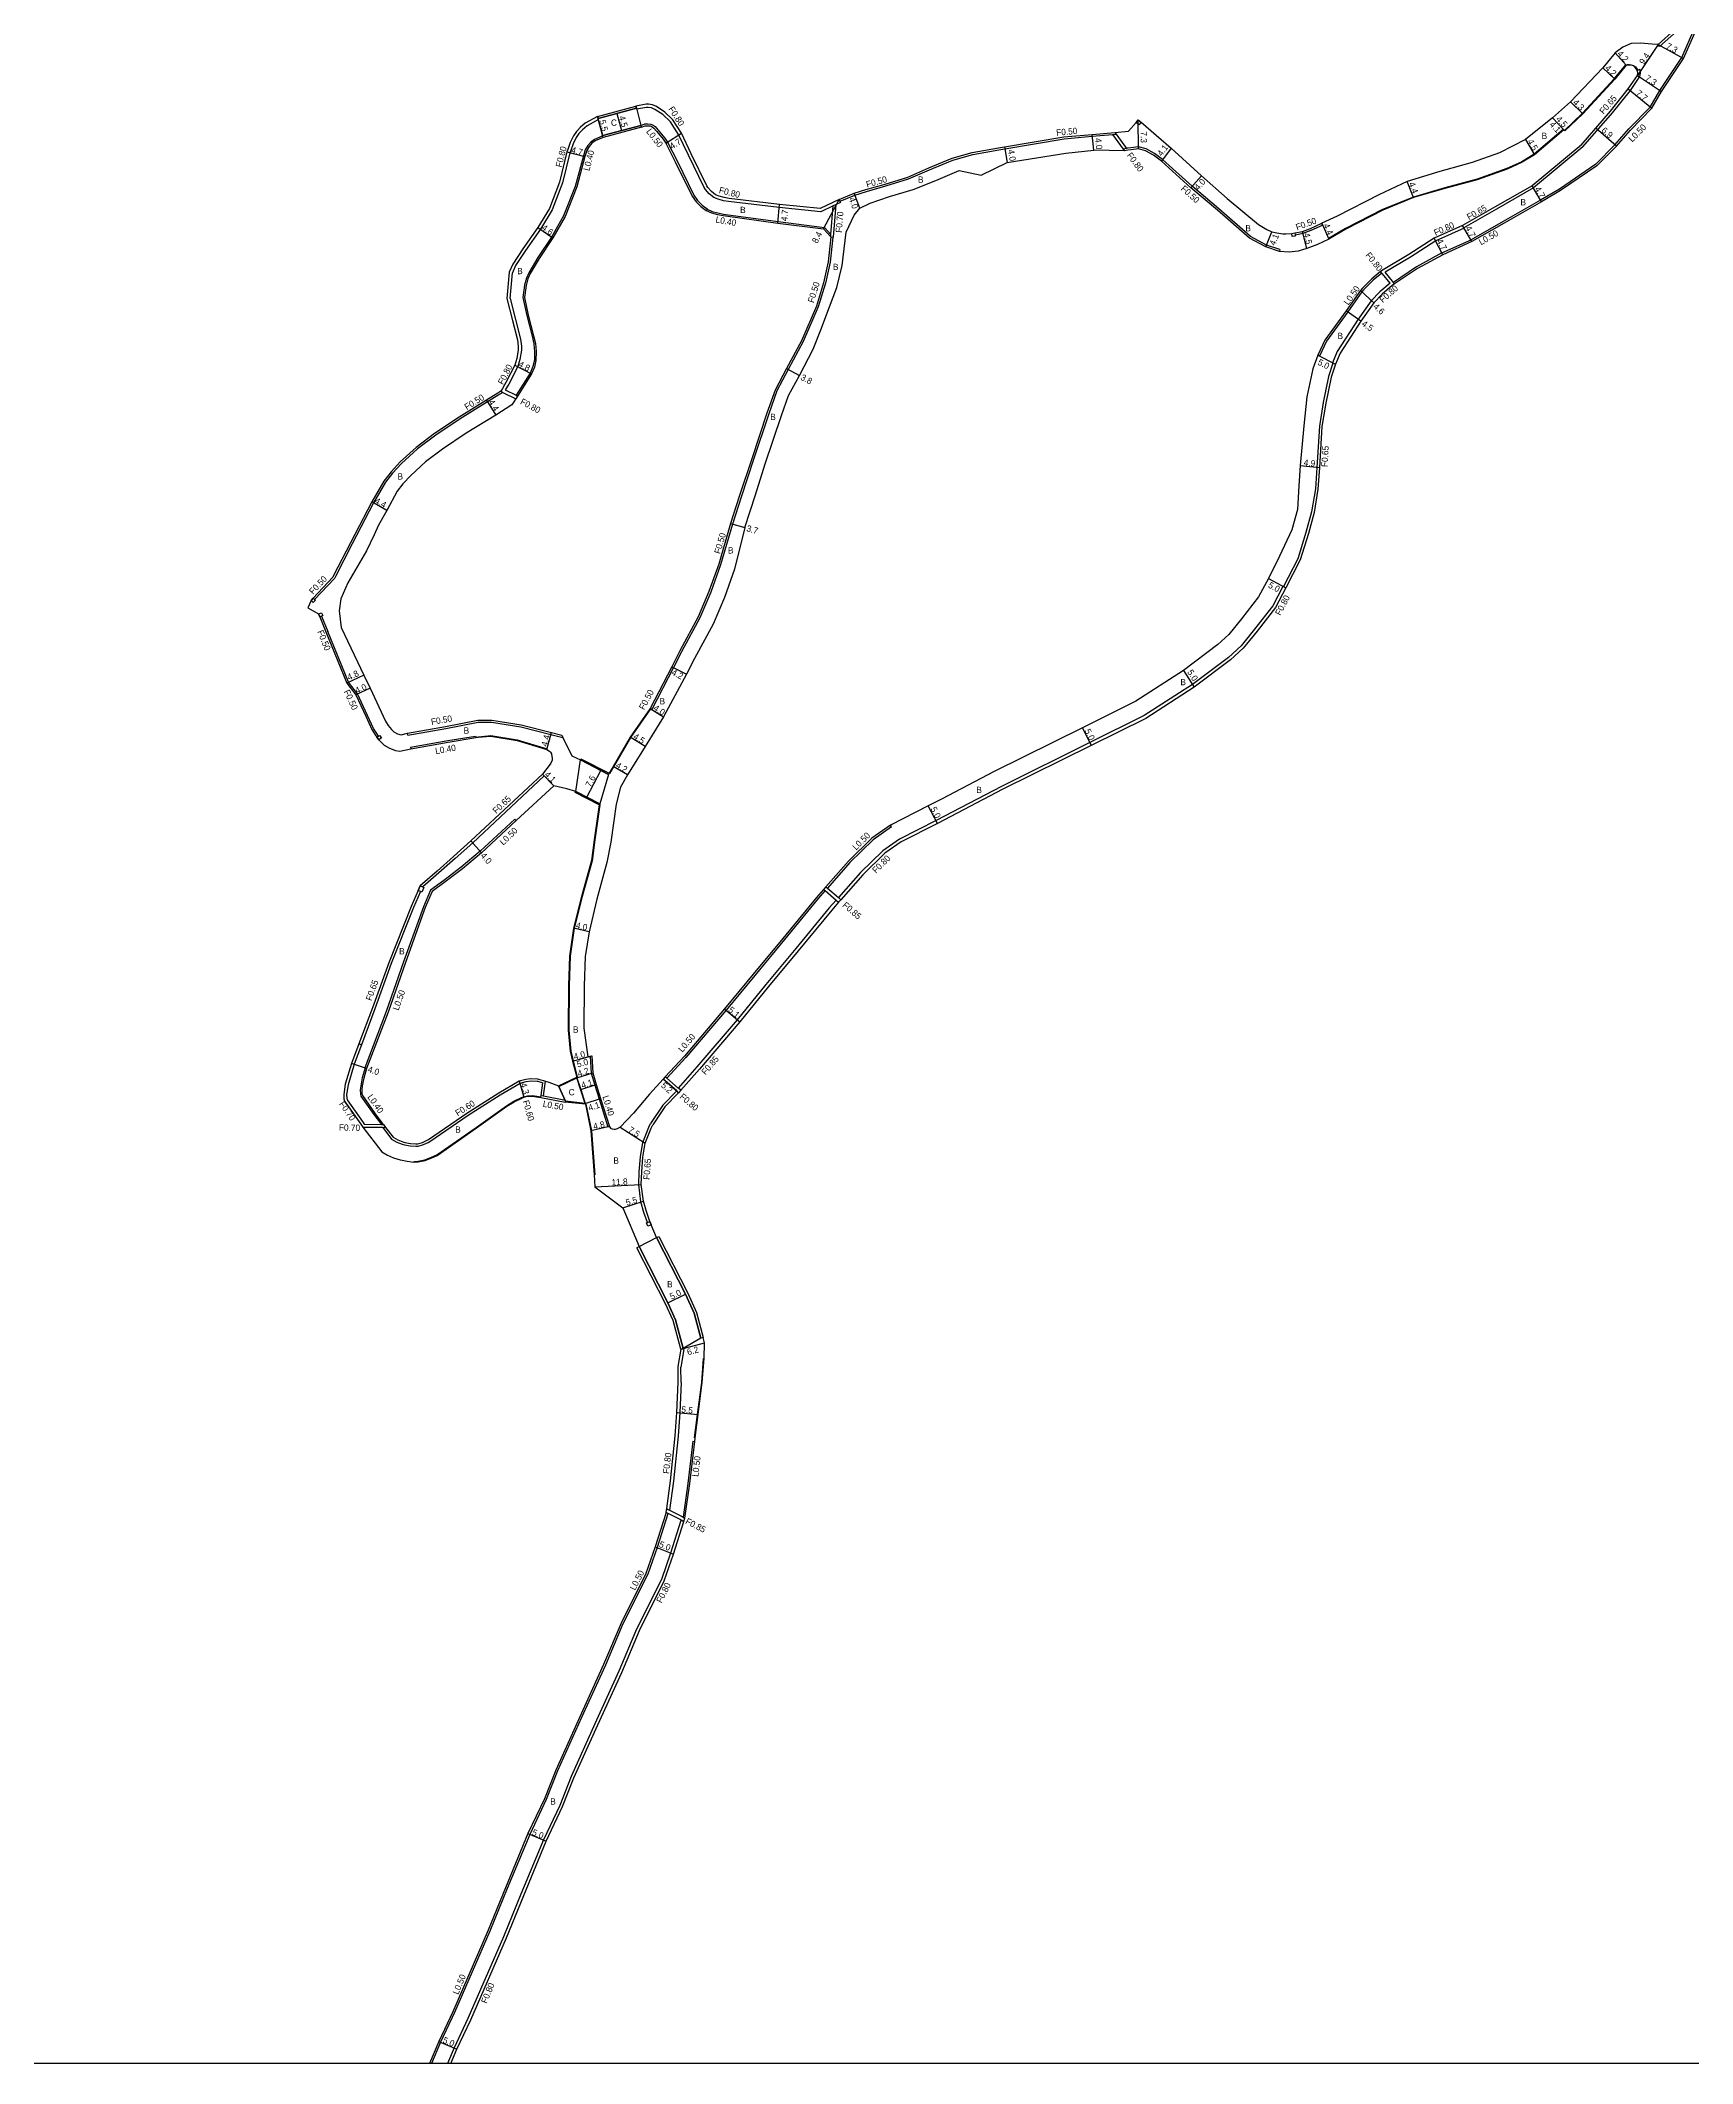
# Model space of a CAD drawing. Header units: metres. Extents: x -24000 to -20800, y -105000 to -102000.
# Drawn here: x -22334 to -21916, y -105000 to -104489 of the extents above; entities that cross this region are included whole.
import ezdxf

# ---------------------------------------------------------------- set-up
doc = ezdxf.new("R2010")
doc.units = ezdxf.units.M
doc.header["$LTSCALE"] = 2.5
for name, color, linetype in [('側溝・桝', 7, 'Continuous'), ('図郭', 7, 'Continuous'), ('幅員', 7, 'Continuous'), ('歩道・分離帯・安全施設', 7, 'Continuous'), ('舗装', 7, 'Continuous'), ('道路', 7, 'Continuous')]:
    doc.layers.add(name, color=color, linetype=linetype)
doc.styles.get("Standard").update_dxf_attribs({"font": ''})
doc.styles.get('Standard').set_extended_font_data('@MS PGothic')

msp = doc.modelspace()

# ---------------------------------------------------------------- linework, layer by layer
at = {"layer": '側溝・桝'}
for points in [[(-21935.74, -104515.26), (-21932.22, -104511.19), (-21926.85, -104505.74), (-21924.39, -104501.53), (-21918.89, -104493.18), (-21916.63, -104488.13), (-21912.64, -104479.21), (-21911.35, -104476.73)], [(-21924.47, -104490.39), (-21920.22, -104486.6), (-21915.2, -104476.48)], [(-21924.47, -104490.39), (-21924.87, -104489.94)], [(-21943.83, -104515.81), (-21936.38, -104507.21), (-21931.85, -104501.51), (-21929.44, -104498.02), (-21929.32, -104497.17), (-21929.39, -104496.41), (-21929.46, -104496.23)], [(-21929.46, -104496.23), (-21930.06, -104496.47)], [(-22192.6, -104508.91), (-22192.68, -104508.6)], [(-22183.02, -104506.01), (-22182.94, -104506.3)], [(-22131.4, -104529.81), (-22132.56, -104530.36), (-22133.29, -104530.7), (-22136.4, -104532.16), (-22146.9, -104531.14), (-22159.71, -104529.62), (-22161.02, -104529.38), (-22162.35, -104529.04), (-22163.43, -104528.56), (-22164.61, -104527.64), (-22165.56, -104526.53), (-22165.92, -104526.05), (-22169.87, -104517.9), (-22172.33, -104512.69), (-22174.4, -104509.49), (-22176.34, -104507.64), (-22178.31, -104506.33), (-22179.18, -104505.95), (-22180.04, -104505.82), (-22180.45, -104505.83), (-22182.94, -104506.3)], [(-22192.6, -104508.91), (-22195.45, -104510.47), (-22196.65, -104511.5), (-22197.29, -104512.15), (-22197.51, -104512.41), (-22198.24, -104513.43), (-22199, -104514.98), (-22199.6, -104516.67), (-22199.8, -104517.27), (-22201.71, -104524.91), (-22204.26, -104531.71), (-22207.23, -104536.59), (-22211.03, -104541.99), (-22213.56, -104545.77), (-22214.34, -104547.64)], [(-22191.49, -104513.04), (-22193.61, -104513.94), (-22194.55, -104514.59), (-22195.27, -104515.48), (-22195.94, -104516.55), (-22196.39, -104518.08), (-22198.47, -104525.8), (-22201.4, -104533.18), (-22204.48, -104538.58), (-22207.95, -104543.76), (-22210.2, -104547.59), (-22210.78, -104548.98), (-22211.29, -104550.74)], [(-22181.86, -104510.36), (-22180.85, -104510), (-22180.09, -104509.93), (-22179.38, -104510.02), (-22178.8, -104510.28), (-22178.25, -104510.68), (-22177.55, -104511.47), (-22177.49, -104511.54), (-22175.85, -104513.57), (-22175.17, -104514.56), (-22172.72, -104519.35), (-22168.53, -104528.01), (-22167.54, -104529.3), (-22166.41, -104530.49), (-22165.09, -104531.47)], [(-22091.42, -104516.55), (-22089.93, -104516.3), (-22074.95, -104513.77), (-22067.82, -104513.12), (-22062.73, -104512.67), (-22061.8, -104512.59)], [(-22062.73, -104512.67), (-22060.03, -104516.33), (-22059.69, -104516.78)], [(-22062.14, -104512.12), (-22061.8, -104512.59), (-22059.14, -104516.18)], [(-22131.52, -104529.54), (-22127.78, -104527.98), (-22124.9, -104527.02), (-22120.02, -104525.66), (-22114.25, -104523.87), (-22108.91, -104521.57), (-22103.02, -104519.11), (-22098, -104517.68)], [(-22098, -104517.68), (-22091.42, -104516.55)], [(-22020.42, -104541.73), (-22023.78, -104540.58), (-22027.81, -104538.4), (-22035.87, -104531.43), (-22042.57, -104525.74), (-22050.04, -104519), (-22052.09, -104517.43), (-22054.16, -104516.31), (-22056.1, -104515.76), (-22058.08, -104516.01), (-22058.88, -104516.14), (-22059.14, -104516.18), (-22060.03, -104516.33)], [(-21943.83, -104515.81), (-21956.3, -104526.16), (-21965.71, -104531.53), (-21973.91, -104536.21)], [(-21940.57, -104520.17), (-21935.74, -104515.26)], [(-21940.57, -104520.17), (-21949.75, -104526.43), (-21954.59, -104529.27), (-21964.03, -104534.66), (-21972.08, -104539.26)], [(-22131.4, -104529.81), (-22131.52, -104529.54), (-22131.74, -104529.08)], [(-22165.09, -104531.47), (-22165.14, -104531.55), (-22165.37, -104531.88)], [(-22165.14, -104531.55), (-22163.87, -104532.11), (-22162.45, -104532.47), (-22160.97, -104532.75), (-22160.44, -104532.85), (-22147.21, -104534.62), (-22135.49, -104536.12), (-22133.86, -104537.96)], [(-22133.9, -104538.52), (-22133.86, -104537.96), (-22133.29, -104530.7)], [(-22133.21, -104538.57), (-22132.56, -104530.36)], [(-22133.4, -104538.56), (-22134.01, -104544.88), (-22135.22, -104550.25), (-22137.07, -104556.22), (-22140.84, -104564.98), (-22144.68, -104572.04), (-22147.49, -104577.45), (-22149.58, -104583.26), (-22153.38, -104594.77), (-22156.54, -104604.25), (-22158.72, -104611.09)], [(-22133.9, -104538.52), (-22133.4, -104538.56), (-22133.21, -104538.57)], [(-22016.58, -104538.04), (-22016.56, -104538.04), (-22014.57, -104537.61), (-22012.5, -104536.85), (-22009.64, -104535.53)], [(-22009.64, -104535.53), (-22009.85, -104535.07)], [(-21973.84, -104536.34), (-21981.04, -104539.55), (-21987.44, -104543.66), (-21993.78, -104547.48)], [(-21979.52, -104542.59), (-21972.08, -104539.26)], [(-21973.84, -104536.34), (-21973.91, -104536.21), (-21974.24, -104535.65)], [(-22020.42, -104541.73), (-22020.52, -104542.22)], [(-21979.52, -104542.59), (-21985.91, -104546.08), (-21991.73, -104550.01)], [(-22214.94, -104554.07), (-22214.34, -104547.64)], [(-21994.66, -104547.66), (-21994.69, -104547.67), (-21996.83, -104549.46), (-21999.25, -104551.93), (-21999.68, -104552.39), (-22003.26, -104557.5), (-22008.6, -104564.89), (-22010.41, -104568.67)], [(-21992.59, -104550.22), (-21994.47, -104547.89), (-21994.66, -104547.66), (-21994.98, -104547.27)], [(-21991.42, -104550.4), (-21991.73, -104550.01), (-21991.98, -104549.7), (-21993.78, -104547.48)], [(-22214.94, -104554.07), (-22213.53, -104559.42), (-22212.25, -104564.38), (-22212.06, -104566.12), (-22212.08, -104567.16), (-22212.46, -104569.47), (-22213, -104571.25), (-22215.28, -104575.7), (-22216.15, -104577.2)], [(-22211.29, -104550.74), (-22211.69, -104553.88), (-22210.72, -104558.38), (-22209.36, -104563.65), (-22208.94, -104565.53), (-22208.75, -104567.54), (-22208.79, -104569.67), (-22209.14, -104571.29), (-22209.83, -104572.95), (-22213.4, -104578.55)], [(-21992.59, -104550.22), (-21995.16, -104552.45), (-21997.32, -104554.69), (-22000.64, -104559.35), (-22005.9, -104567.5), (-22007.11, -104570.34)], [(-22010.41, -104568.67), (-22010.86, -104568.44)], [(-22006.98, -104570.41), (-22007, -104570.47), (-22008.12, -104573.8), (-22009.45, -104580.39), (-22010.43, -104586.33), (-22011.08, -104596.79), (-22011.44, -104602.14), (-22012.39, -104608.02), (-22013.82, -104613.25)], [(-22007.11, -104570.34), (-22006.98, -104570.41), (-22006.39, -104570.7)], [(-22216.74, -104577.8), (-22217.55, -104578.3), (-22217.79, -104578.45), (-22220.62, -104580.22), (-22227.55, -104584.53), (-22233.71, -104588.61), (-22238.32, -104592.09), (-22242.32, -104595.74), (-22244.61, -104598.18), (-22246.38, -104600.5), (-22249.45, -104605.71), (-22254.81, -104616.06), (-22259.05, -104624.29), (-22259.28, -104624.81)], [(-22217.27, -104577.54), (-22216.74, -104577.8), (-22213.47, -104579.41)], [(-22216.15, -104577.2), (-22213.4, -104578.55), (-22213.03, -104578.73)], [(-22158.72, -104611.09), (-22161.73, -104621.37), (-22164.23, -104628.31), (-22166.97, -104634.77), (-22171.62, -104643.36), (-22173.64, -104647.35), (-22179.14, -104657.95)], [(-22013.82, -104613.25), (-22015.85, -104619.84), (-22019.49, -104626.87)], [(-22259.28, -104624.81), (-22264.31, -104630.14)], [(-22019.62, -104626.79), (-22019.63, -104626.81), (-22022.22, -104631.71), (-22026.81, -104637.61), (-22030.22, -104641.85), (-22033.36, -104644.76), (-22042.51, -104651.61), (-22054.69, -104659.47), (-22068.43, -104666.3), (-22090.76, -104677.37), (-22107.28, -104685.99), (-22116.51, -104690.66), (-22120.74, -104693.6), (-22126.39, -104699.14), (-22131.94, -104705.46)], [(-22019.62, -104626.79), (-22019.49, -104626.87), (-22018.92, -104627.17)], [(-22262.54, -104634.31), (-22260.99, -104638.2)], [(-22248.14, -104664.65), (-22248.6, -104664.02), (-22249.41, -104662.72), (-22250.95, -104659.44), (-22250.95, -104659.44), (-22253.5, -104654), (-22255.76, -104651.05), (-22260.99, -104638.2)], [(-22240.72, -104664.42), (-22231.17, -104662.73), (-22222.99, -104661.15), (-22219.58, -104661.14), (-22212.24, -104662.3), (-22204.6, -104664.23), (-22201.58, -104664.99)], [(-22179.14, -104657.95), (-22179.56, -104657.68)], [(-22240.72, -104664.42), (-22240.81, -104663.93)], [(-22240.1, -104667.46), (-22230.67, -104665.79), (-22223.62, -104664.64)], [(-22223.62, -104664.64), (-22223.58, -104664.89), (-22223.56, -104665.04)], [(-22240.1, -104667.46), (-22240.03, -104667.85)], [(-22206.28, -104674.71), (-22224.36, -104691.58), (-22228.81, -104695.55), (-22232.94, -104699.21), (-22237, -104702.75)], [(-22206.28, -104674.71), (-22206.73, -104674.24)], [(-22213.69, -104685.59), (-22222.5, -104693.74), (-22227.28, -104697.77), (-22231.65, -104701.1), (-22234.99, -104703.56), (-22236.84, -104707.74), (-22241.82, -104721.69), (-22246.21, -104734.18), (-22251.65, -104748.42), (-22251.65, -104748.42)], [(-22213.69, -104685.59), (-22213.35, -104685.96)], [(-22118.53, -104687.54), (-22123.2, -104690.83), (-22129.07, -104696.59), (-22134.75, -104703.05)], [(-22118.53, -104687.54), (-22118.81, -104687.13)], [(-22135.13, -104702.72), (-22134.75, -104703.05), (-22131.98, -104705.43), (-22131.94, -104705.46)], [(-22237.58, -104703.91), (-22239.35, -104707.95), (-22244.96, -104722.13), (-22249.07, -104733.55), (-22252.49, -104742.62)], [(-22135.31, -104703.68), (-22137.09, -104705.7), (-22145.62, -104716.06), (-22153.1, -104725.09), (-22160.35, -104733.86), (-22170.52, -104745.84), (-22175.32, -104751.04)], [(-22132.54, -104706.06), (-22134.31, -104708.07), (-22142.76, -104718.33), (-22150.26, -104727.38), (-22157.52, -104736.31), (-22167.74, -104748.21), (-22172.45, -104753.57)], [(-22135.69, -104703.36), (-22135.31, -104703.68), (-22132.54, -104706.06), (-22131.9, -104706.62)], [(-22131.94, -104705.46), (-22131.34, -104705.99)], [(-22252.45, -104742.63), (-22254.31, -104747.55)], [(-22252.45, -104742.63), (-22252.49, -104742.62), (-22253.1, -104742.39)], [(-22254.31, -104747.55), (-22255.87, -104752.77), (-22256.24, -104755.19), (-22256.21, -104756.14), (-22256.1, -104756.53), (-22252.08, -104762.29), (-22251.76, -104762.72)], [(-22251.55, -104748.46), (-22252.27, -104750.96), (-22252.65, -104752.98)], [(-22251.65, -104748.42), (-22251.55, -104748.46), (-22251.17, -104748.58)], [(-22194.69, -104745.52), (-22194.43, -104749.76), (-22193.54, -104752.8), (-22192.43, -104756.29), (-22190.19, -104763.38)], [(-22252.65, -104752.98), (-22252.77, -104754.03), (-22252.74, -104755.1), (-22252.62, -104755.58), (-22249.34, -104760.28), (-22247.43, -104762.77)], [(-22247.14, -104763.48), (-22246.85, -104763.85), (-22244.87, -104766.44), (-22243.56, -104767.21), (-22242.2, -104767.71), (-22241.63, -104767.87), (-22240.19, -104768.18), (-22238.7, -104768.28), (-22238.15, -104768.23), (-22236.83, -104767.86), (-22235.61, -104767.29), (-22235.2, -104767.07), (-22225.53, -104760.38), (-22217.45, -104755.26), (-22212.41, -104752.32), (-22210.84, -104751.91), (-22209.63, -104751.76), (-22208.05, -104751.83), (-22207.88, -104751.86), (-22206.66, -104752.22)], [(-22207.12, -104755.94), (-22207.06, -104755.45), (-22206.66, -104752.22)], [(-22206.47, -104755.56), (-22206.08, -104752.42), (-22206, -104751.81)], [(-22172.33, -104754.73), (-22172.82, -104754.3), (-22175.86, -104751.63), (-22176.24, -104751.29)], [(-22171.81, -104754.13), (-22172.29, -104753.7), (-22172.45, -104753.57), (-22175.32, -104751.04), (-22175.7, -104750.71)], [(-22207.06, -104755.45), (-22206.47, -104755.56), (-22200.91, -104756.6)], [(-22200.97, -104757.09), (-22200.95, -104756.9), (-22200.91, -104756.6)], [(-22172.82, -104754.3), (-22176.29, -104757.89), (-22179.45, -104762.52)], [(-22252.11, -104763.41), (-22251.22, -104763.42), (-22247.14, -104763.48), (-22246.38, -104763.49)], [(-22251.76, -104762.72), (-22247.43, -104762.77), (-22246.92, -104762.78)], [(-22190.19, -104763.38), (-22189.8, -104763.29)], [(-22180.22, -104787.5), (-22181.1, -104784.96), (-22181.85, -104782.28), (-22182.42, -104777.92), (-22182.27, -104774.69), (-22182.01, -104770.97), (-22181.41, -104767.34), (-22179.84, -104763.42), (-22179.45, -104762.52)], [(-22171, -104819.63), (-22171.79, -104819.5)], [(-22171, -104819.63), (-22171.74, -104824.05)], [(-22171.73, -104827.92), (-22171.74, -104824.05)], [(-22171.73, -104827.92), (-22172.06, -104835.54), (-22172.47, -104841.51), (-22173.67, -104852.9), (-22174.67, -104860.18)], [(-22168.75, -104842.8), (-22170, -104853.44), (-22171.2, -104861.97)], [(-22168.75, -104842.8), (-22168.25, -104842.86)], [(-22175.07, -104860.93), (-22175.1, -104861.15), (-22177.75, -104869.62), (-22180.14, -104876.4), (-22186.44, -104888.92), (-22190.83, -104899.39), (-22196.88, -104912.61), (-22202.93, -104926.05), (-22205.78, -104933.31), (-22209.94, -104942.13), (-22215.63, -104955.8), (-22220.02, -104966.52), (-22228.93, -104987.13), (-22232.49, -104994.62), (-22234.76, -105000)], [(-22175.54, -104860.68), (-22175.07, -104860.93), (-22171.71, -104862.67), (-22170.99, -104863.04)], [(-22175.42, -104859.79), (-22174.95, -104860.03), (-22174.67, -104860.18), (-22171.45, -104861.84), (-22171.2, -104861.97), (-22170.73, -104862.22)], [(-22171.71, -104862.67), (-22171.75, -104862.8), (-22174.35, -104871.07), (-22176.69, -104877.72), (-22182.98, -104890.24), (-22187.44, -104900.87), (-22193.51, -104914.14), (-22199.52, -104927.48), (-22202.38, -104934.78), (-22206.51, -104943.52), (-22212.21, -104957.22), (-22216.61, -104967.96), (-22225.56, -104988.65), (-22229.07, -104996.04), (-22230.74, -105000)]]:
    msp.add_lwpolyline(points, dxfattribs=at)
for points in [[(-22056.18, -104508.97), (-22055.49, -104509.55), (-22056.08, -104510.24), (-22056.76, -104509.65)], [(-22017.43, -104537.64), (-22016.64, -104537.54), (-22016.58, -104538.04), (-22016.55, -104538.34), (-22017.34, -104538.43)], [(-22265.21, -104630.36), (-22264.66, -104629.78), (-22264.31, -104630.14), (-22264.13, -104630.31), (-22264.34, -104630.53), (-22264.69, -104630.89)], [(-22263.29, -104633.79), (-22262.54, -104633.52), (-22262.27, -104634.2), (-22262.54, -104634.31), (-22263.01, -104634.48)], [(-22248.55, -104664.94), (-22248.14, -104664.65), (-22247.9, -104664.48), (-22247.44, -104665.12), (-22248.09, -104665.58)], [(-22237.66, -104702.46), (-22237, -104702.75), (-22236.74, -104702.86), (-22237.26, -104704.05), (-22237.58, -104703.91), (-22238.18, -104703.65)], [(-22180.45, -104787.6), (-22180.22, -104787.5), (-22179.62, -104787.25), (-22179.27, -104788.08), (-22180.1, -104788.43)]]:
    msp.add_lwpolyline(points, close=True, dxfattribs=at)
at = {"layer": '図郭'}
msp.add_lwpolyline([(-22400, -104400), (-21600, -104400), (-21600, -105000), (-22400, -105000)], close=True, dxfattribs=at)
at = {"layer": '幅員'}
for points in [[(-21932.88, -104495.16), (-21935.71, -104492.07)], [(-21924.87, -104489.94), (-21930.06, -104497.78)], [(-21924.87, -104489.94), (-21918.45, -104493.42)], [(-21935.8, -104498.71), (-21938.81, -104495.78)], [(-21930.06, -104497.78), (-21923.96, -104501.79)], [(-21932.37, -104501.13), (-21926.45, -104506.05)], [(-22191.39, -104513.43), (-22192.81, -104508.12)], [(-22187.94, -104507.33), (-22186.78, -104511.68)], [(-21951.53, -104508.49), (-21948.43, -104511.76)], [(-21951.53, -104508.49), (-21948.7, -104511.47)], [(-21943.86, -104507.41), (-21946.98, -104504.45)], [(-22175.6, -104514.82), (-22171.63, -104512.3)], [(-22067.46, -104516.6), (-22067.88, -104512.62)], [(-22056.13, -104516.27), (-22056.18, -104508.97)], [(-21958.39, -104513.91), (-21956.06, -104517.76)], [(-21935.38, -104515.6), (-21940.57, -104511.06)], [(-22200.57, -104517.05), (-22196.01, -104518.19)], [(-22090.02, -104515.81), (-22089.35, -104519.75)], [(-22047.92, -104516.09), (-22050.36, -104519.38)], [(-22042.89, -104526.11), (-22040.22, -104523.14)], [(-22135.69, -104536.49), (-22131.74, -104529.08)], [(-22126.59, -104531.27), (-22127.95, -104527.51)], [(-21986.64, -104528.61), (-21988.23, -104524.5)], [(-21954.34, -104529.7), (-21956.67, -104525.62)], [(-22147.26, -104535.02), (-22146.82, -104530.34)], [(-22207.9, -104536.15), (-22204.14, -104538.79)], [(-22023.99, -104541.04), (-22022.42, -104537.25)], [(-22013.64, -104541.5), (-22014.71, -104537.13)], [(-22009.85, -104535.07), (-22008.03, -104539.08)], [(-21979.28, -104543.03), (-21981.42, -104538.85)], [(-21971.89, -104539.72), (-21974.24, -104535.65)], [(-21996.7, -104555.2), (-22000.07, -104552.07)], [(-21999.98, -104559.8), (-22003.66, -104557.21)], [(-22010.86, -104568.44), (-22006.39, -104570.7)], [(-22213.74, -104570.95), (-22209.47, -104573.14)], [(-22145.12, -104571.8), (-22141.76, -104573.58)], [(-22220.89, -104579.79), (-22218.56, -104583.53)], [(-22015.31, -104596.3), (-22010.43, -104596.83)], [(-22246.05, -104607.62), (-22249.89, -104605.47)], [(-22159.21, -104610.95), (-22155.64, -104611.93)], [(-22023.33, -104624.81), (-22018.92, -104627.17)], [(-22251.86, -104649.27), (-22256.2, -104651.3)], [(-22174.08, -104647.12), (-22170.34, -104649.02)], [(-22044.77, -104648.07), (-22042.05, -104652.27)], [(-22250.31, -104652.56), (-22253.93, -104654.26)], [(-22179.56, -104657.68), (-22176.18, -104659.8)], [(-22205.61, -104668), (-22204.48, -104663.74)], [(-22180.75, -104667.29), (-22184.58, -104664.93)], [(-22070.3, -104662.53), (-22068.08, -104667.01)], [(-22185.27, -104674.46), (-22188.88, -104672.32)], [(-22203.87, -104677.18), (-22206.73, -104674.24)], [(-22195.5, -104680.05), (-22192, -104673.31)], [(-22106.92, -104686.71), (-22109.28, -104682.29)], [(-22222.17, -104694.11), (-22224.8, -104691.1)], [(-22194.96, -104714.07), (-22198.86, -104713.14)], [(-22160.73, -104733.53), (-22156.86, -104736.86)], [(-22251.17, -104748.58), (-22254.97, -104747.34)], [(-22199.11, -104746.74), (-22194.29, -104745.41)], [(-22199.11, -104746.74), (-22195.26, -104745.68)], [(-22212.64, -104751.76), (-22211.46, -104755.9)], [(-22198.03, -104750.98), (-22194.04, -104749.69)], [(-22197.06, -104753.93), (-22193.15, -104752.68)], [(-22172.33, -104754.73), (-22176.24, -104751.29)], [(-22195.95, -104757.43), (-22192.05, -104756.17)], [(-22189.8, -104763.29), (-22194.48, -104764.36)], [(-22187.09, -104763.47), (-22180.78, -104767.52)], [(-22193.55, -104778.51), (-22181.76, -104777.89)], [(-22186.47, -104783.78), (-22181.21, -104782.15)], [(-22175.08, -104807.81), (-22170.57, -104805.64)], [(-22171.79, -104819.5), (-22165.8, -104817.9)], [(-22172.86, -104835.5), (-22167.39, -104836.07)], [(-22178.23, -104869.46), (-22173.59, -104871.32)], [(-22210.4, -104941.92), (-22205.78, -104943.85)], [(-22232.94, -104994.42), (-22228.34, -104996.37)]]:
    msp.add_lwpolyline(points, dxfattribs=at)
at = {"layer": '歩道・分離帯・安全施設'}
for points in [[(-21948.53, -104511.65), (-21943.96, -104507.3), (-21935.92, -104498.61), (-21932.96, -104495.03), (-21932.59, -104494.96), (-21932.04, -104495), (-21931.66, -104495.03), (-21931.03, -104495.21), (-21930.52, -104495.59), (-21929.94, -104496.39)], [(-21948.81, -104511.36), (-21956.15, -104517.64), (-21959.29, -104519.53), (-21963.03, -104521.27), (-21970.59, -104523.98), (-21978.76, -104526.15), (-21986.69, -104528.46), (-21994.51, -104531.65), (-22003.84, -104536.45), (-22008.11, -104538.95)], [(-22179.44, -104657.76), (-22179.44, -104657.77), (-22184.46, -104665.01), (-22188.76, -104672.4), (-22189.78, -104674.13)], [(-22223.58, -104664.89), (-22222.98, -104664.79), (-22219.8, -104664.49), (-22213.13, -104665.6), (-22205.57, -104667.85)], [(-22192.26, -104682.02), (-22193.52, -104690.88), (-22194.22, -104696.12), (-22196.71, -104705.18), (-22198.71, -104713.17), (-22199.77, -104720.26), (-22200.02, -104727.62), (-22200.08, -104738.91), (-22199.59, -104744.25), (-22198.97, -104746.7), (-22197.94, -104750.74)], [(-22239.24, -104772.11), (-22238.14, -104772.06), (-22236.43, -104771.7), (-22234.78, -104771.06), (-22233.46, -104770.43), (-22223.47, -104763.51), (-22215.84, -104758.02), (-22213.98, -104756.91), (-22212.04, -104755.96), (-22211.51, -104755.76), (-22210.54, -104755.5), (-22209.36, -104755.42), (-22208.2, -104755.59), (-22207.1, -104755.79)], [(-22195.75, -104757.61), (-22194.33, -104764.34), (-22193.55, -104775.47)], [(-22168.29, -104841.94), (-22167.54, -104836.05), (-22166.51, -104827.96), (-22166.06, -104821.91)]]:
    msp.add_lwpolyline(points, dxfattribs=at)
at = {"layer": '舗装'}
for points in [[(-22200.95, -104756.9), (-22202.61, -104753.14)], [(-22198.03, -104750.98), (-22197.06, -104753.93), (-22195.95, -104757.43)]]:
    msp.add_lwpolyline(points, dxfattribs=at)
at = {"layer": '道路'}
for points in [[(-21924.87, -104489.94), (-21920.71, -104486.23), (-21915.85, -104476.44), (-21915.49, -104475.71), (-21914.04, -104472.79), (-21912.64, -104466.59), (-21908.99, -104462.9), (-21908.15, -104462.05), (-21906.35, -104460.5), (-21904.58, -104459.25), (-21896.49, -104454.66), (-21890.88, -104451.09), (-21884.06, -104446.19), (-21874.84, -104437.95), (-21862.96, -104428.82), (-21850.15, -104419.63), (-21841.97, -104414.62), (-21833.59, -104409.2), (-21828.06, -104405.97), (-21827.37, -104405.57), (-21825.7, -104404.6), (-21818.01, -104400)], [(-21940.29, -104520.59), (-21935.38, -104515.6), (-21931.86, -104511.53), (-21926.45, -104506.05), (-21923.96, -104501.79), (-21918.45, -104493.42), (-21916.17, -104488.33), (-21912.19, -104479.43)], [(-21924.87, -104489.94), (-21926.32, -104489.82), (-21929.31, -104489.55), (-21931.62, -104489.63), (-21933.77, -104490.57), (-21935.71, -104492.07), (-21938.81, -104495.78), (-21946.98, -104504.45), (-21951.53, -104508.49), (-21958.39, -104513.91), (-21964.92, -104517.26), (-21971.87, -104519.77), (-21980.01, -104521.97), (-21988.23, -104524.5), (-21995.44, -104527.92), (-22005.9, -104533.29), (-22009.85, -104535.07)], [(-21930.06, -104496.47), (-21930.62, -104495.7), (-21931.09, -104495.35), (-21931.69, -104495.18), (-21932.05, -104495.15), (-21932.58, -104495.11), (-21932.88, -104495.16), (-21935.8, -104498.71), (-21943.86, -104507.41), (-21948.43, -104511.76), (-21948.7, -104511.47), (-21956.06, -104517.76), (-21959.22, -104519.66), (-21962.97, -104521.41), (-21970.54, -104524.12), (-21978.72, -104526.3), (-21986.64, -104528.61), (-21994.44, -104531.78), (-22003.77, -104536.58), (-22008.03, -104539.08)], [(-21944.29, -104515.34), (-21940.57, -104511.06), (-21936.88, -104506.8), (-21932.37, -104501.13), (-21930.06, -104497.78), (-21929.97, -104497.16), (-21930.03, -104496.56), (-21930.06, -104496.47)], [(-22192.81, -104508.12), (-22195.91, -104509.81), (-22197.2, -104510.92), (-22197.88, -104511.61), (-22198.14, -104511.92), (-22198.93, -104513.02), (-22199.74, -104514.67), (-22200.36, -104516.41), (-22200.57, -104517.05), (-22202.47, -104524.67), (-22204.98, -104531.35), (-22207.9, -104536.15), (-22211.69, -104541.54), (-22214.27, -104545.39), (-22215.13, -104547.44), (-22215.75, -104554.13)], [(-22192.81, -104508.12), (-22192.68, -104508.6), (-22183.02, -104506.01), (-22183.15, -104505.53)], [(-22131.74, -104529.08), (-22136.54, -104531.34), (-22146.82, -104530.34), (-22159.59, -104528.83), (-22160.85, -104528.59), (-22162.09, -104528.28), (-22163.01, -104527.87), (-22164.06, -104527.05), (-22164.94, -104526.03), (-22165.23, -104525.63), (-22169.15, -104517.56), (-22171.63, -104512.3), (-22173.77, -104508.97), (-22175.84, -104507.01), (-22177.93, -104505.62), (-22178.96, -104505.17), (-22179.99, -104505.02), (-22180.54, -104505.03), (-22183.15, -104505.53)], [(-22191.39, -104513.43), (-22193.41, -104514.29), (-22194.27, -104514.89), (-22194.94, -104515.71), (-22195.57, -104516.71), (-22196.01, -104518.19), (-22198.09, -104525.92), (-22201.04, -104533.35), (-22204.14, -104538.79), (-22207.61, -104543.97), (-22209.84, -104547.77), (-22210.4, -104549.11), (-22210.9, -104550.82)], [(-22191.39, -104513.43), (-22191.49, -104513.04), (-22191.52, -104512.95), (-22181.86, -104510.36), (-22181.73, -104510.84)], [(-22181.73, -104510.84), (-22180.75, -104510.5), (-22180.09, -104510.44), (-22179.52, -104510.51), (-22179.05, -104510.72), (-22178.58, -104511.05), (-22177.93, -104511.8), (-22177.87, -104511.87), (-22176.25, -104513.87), (-22175.6, -104514.82), (-22173.17, -104519.57), (-22168.95, -104528.27), (-22167.92, -104529.63), (-22166.74, -104530.86), (-22165.39, -104531.87)], [(-22098.13, -104517.2), (-22091.51, -104516.06), (-22090.02, -104515.81), (-22075.01, -104513.27), (-22067.88, -104512.62), (-22062.14, -104512.12), (-22058.64, -104511.82)], [(-22058.64, -104511.82), (-22056.76, -104509.65), (-22056.18, -104508.97), (-22055.49, -104509.55), (-22047.92, -104516.09), (-22040.22, -104523.14), (-22033.77, -104528.82), (-22025.8, -104535.4), (-22023.69, -104536.66), (-22022.42, -104537.25), (-22021.21, -104537.53), (-22019.7, -104537.73), (-22018.93, -104537.72), (-22017.43, -104537.64), (-22016.64, -104537.54), (-22014.71, -104537.13), (-22012.69, -104536.39), (-22009.85, -104535.07)], [(-22138.34, -104566.89), (-22136.25, -104561.6), (-22135.1, -104558.66), (-22132.33, -104551.31), (-22131.02, -104545.74), (-22130.03, -104537.33), (-22127.96, -104533.05), (-22126.59, -104531.27), (-22123.95, -104529.99), (-22119.02, -104528.31), (-22113.04, -104526.55), (-22107.38, -104524.31), (-22101.48, -104521.74), (-22095.92, -104522.97), (-22089.35, -104519.75), (-22074.5, -104517.34), (-22067.46, -104516.6)], [(-22131.74, -104529.08), (-22127.95, -104527.51), (-22125.05, -104526.54), (-22120.16, -104525.18), (-22114.42, -104523.4), (-22109.1, -104521.11), (-22103.19, -104518.64), (-22098.13, -104517.2)], [(-22008.03, -104539.08), (-22010.94, -104540.48), (-22013.64, -104541.5), (-22015.82, -104542.12), (-22018.09, -104542.41), (-22020.52, -104542.22), (-22023.99, -104541.04), (-22028.1, -104538.81), (-22036.2, -104531.8), (-22042.89, -104526.11), (-22050.36, -104519.38), (-22052.36, -104517.85), (-22054.35, -104516.78), (-22056.13, -104516.27), (-22058, -104516.51), (-22058.8, -104516.64), (-22059.69, -104516.78), (-22067.46, -104516.6)], [(-21944.29, -104515.34), (-21956.67, -104525.62), (-21966.04, -104530.97), (-21974.24, -104535.65), (-21981.42, -104538.85), (-21987.83, -104542.96), (-21994.29, -104546.85), (-21994.98, -104547.27), (-21997.17, -104549.1), (-21999.61, -104551.58), (-22000.07, -104552.07), (-22003.66, -104557.21), (-22009.03, -104564.63), (-22010.86, -104568.44)], [(-21940.29, -104520.59), (-21949.48, -104526.85), (-21954.34, -104529.7), (-21963.78, -104535.09), (-21971.89, -104539.72), (-21979.28, -104543.03)], [(-22165.39, -104531.87), (-22165.37, -104531.88), (-22164, -104532.49), (-22162.54, -104532.86), (-22161.04, -104533.14), (-22160.51, -104533.24), (-22147.26, -104535.02), (-22135.69, -104536.49), (-22133.9, -104538.52), (-22134.51, -104544.8), (-22135.7, -104550.12), (-22137.54, -104556.04), (-22141.29, -104564.76), (-22145.12, -104571.8), (-22147.95, -104577.25), (-22150.05, -104583.1), (-22153.86, -104594.61), (-22157.01, -104604.09), (-22159.21, -104610.95)], [(-21979.28, -104543.03), (-21985.65, -104546.5), (-21991.42, -104550.4), (-21992.08, -104550.85), (-21994.61, -104553.03), (-21996.7, -104555.2), (-21999.98, -104559.8), (-22005.19, -104567.87), (-22006.39, -104570.7), (-22007.49, -104573.97), (-22008.81, -104580.51), (-22009.78, -104586.4), (-22010.43, -104596.83), (-22010.8, -104602.22), (-22011.75, -104608.16), (-22013.2, -104613.42)], [(-22215.75, -104554.13), (-22214.31, -104559.63), (-22213.04, -104564.52), (-22212.86, -104566.16), (-22212.88, -104567.09), (-22213.24, -104569.29), (-22213.74, -104570.95), (-22215.98, -104575.32), (-22216.87, -104576.85), (-22217.27, -104577.54), (-22218.06, -104578.03), (-22220.89, -104579.79), (-22227.83, -104584.11), (-22234, -104588.21), (-22238.64, -104591.71), (-22242.67, -104595.38), (-22244.99, -104597.86), (-22246.79, -104600.23), (-22249.89, -104605.47), (-22255.25, -104615.83), (-22259.5, -104624.08), (-22259.7, -104624.53)], [(-22210.9, -104550.82), (-22211.29, -104553.86), (-22210.33, -104558.29), (-22208.97, -104563.56), (-22208.54, -104565.47), (-22208.35, -104567.52), (-22208.39, -104569.72), (-22208.75, -104571.41), (-22209.47, -104573.14), (-22213.03, -104578.73), (-22213.47, -104579.41), (-22213.55, -104579.54), (-22213.98, -104580.22), (-22214.46, -104580.96), (-22218.56, -104583.53), (-22226.02, -104588.15), (-22232, -104592.12), (-22236.33, -104595.39), (-22240.04, -104598.77), (-22242.05, -104600.92), (-22243.46, -104602.77), (-22246.05, -104607.62), (-22248.14, -104611.35)], [(-22155.64, -104611.93), (-22152.95, -104603.7), (-22150.48, -104595.87), (-22146.32, -104583.66), (-22144.55, -104578.57), (-22141.76, -104573.58), (-22138.34, -104566.89)], [(-22010.86, -104568.44), (-22012.09, -104571.9), (-22013.62, -104578.94), (-22014.39, -104586.22), (-22015.31, -104596.3), (-22015.61, -104601.46), (-22016, -104607.4), (-22017.42, -104612.56)], [(-22159.21, -104610.95), (-22162.21, -104621.22)], [(-22248.14, -104611.35), (-22249.29, -104613.8), (-22251.18, -104617.81)], [(-22155.64, -104611.93), (-22156.64, -104616.08), (-22157.84, -104621.01)], [(-22013.2, -104613.42), (-22015.25, -104620.09), (-22018.92, -104627.17), (-22021.54, -104632.15), (-22026.19, -104638.11), (-22028.84, -104641.41), (-22029.71, -104642.46), (-22032.85, -104645.38)], [(-22017.42, -104612.56), (-22020.48, -104619.18), (-22023.33, -104624.81)], [(-22251.18, -104617.81), (-22255.94, -104625.9), (-22257.72, -104629.95), (-22258.07, -104633.04), (-22257.58, -104637.21), (-22251.86, -104649.27), (-22250.31, -104652.56), (-22246.42, -104660.85), (-22245.72, -104661.96), (-22244.92, -104662.99), (-22244.27, -104663.58), (-22243.33, -104664.09), (-22242.48, -104664.29)], [(-22157.84, -104621.01), (-22158.2, -104622.49), (-22160.78, -104629.65), (-22163.64, -104636.38), (-22168.34, -104645.07), (-22170.34, -104649.02), (-22176.18, -104659.8), (-22180.75, -104667.29), (-22185.27, -104674.46), (-22187.01, -104677.51), (-22188.13, -104681.81), (-22189.5, -104691.41), (-22190.47, -104696.6)], [(-22162.21, -104621.22), (-22164.7, -104628.12), (-22167.42, -104634.55), (-22172.06, -104643.12), (-22174.08, -104647.12), (-22179.56, -104657.68), (-22184.58, -104664.93), (-22188.88, -104672.32), (-22189.91, -104674.05)], [(-22259.7, -104624.53), (-22264.66, -104629.78), (-22265.21, -104630.36), (-22266.04, -104632.27), (-22263.29, -104633.79)], [(-22023.33, -104624.81), (-22025.81, -104629.49), (-22030.11, -104635.01), (-22033.3, -104638.98), (-22036.06, -104641.53), (-22044.77, -104648.07), (-22056.77, -104655.82), (-22070.3, -104662.53), (-22092.62, -104673.6), (-22105.95, -104680.56), (-22109.28, -104682.29)], [(-22263.29, -104633.79), (-22263.01, -104634.48), (-22261.47, -104638.33), (-22256.2, -104651.3), (-22253.93, -104654.26), (-22251.4, -104659.65), (-22249.85, -104662.96), (-22249.01, -104664.3), (-22248.55, -104664.94), (-22248.09, -104665.58), (-22247, -104666.69), (-22246.74, -104666.9), (-22245.39, -104667.72), (-22243.9, -104668.27), (-22242.82, -104668.45), (-22240.03, -104667.85)], [(-22032.85, -104645.38), (-22042.05, -104652.27), (-22054.3, -104660.17), (-22068.08, -104667.01), (-22090.41, -104678.08), (-22106.92, -104686.71), (-22116.07, -104691.34), (-22120.21, -104694.2), (-22125.81, -104699.69), (-22131.34, -104705.99), (-22131.9, -104706.62), (-22133.66, -104708.62), (-22142.11, -104718.87), (-22149.6, -104727.92), (-22156.86, -104736.86), (-22167.1, -104748.77), (-22171.81, -104754.13), (-22172.33, -104754.73), (-22175.79, -104758.3), (-22178.88, -104762.83)], [(-22240.81, -104663.93), (-22231.26, -104662.24), (-22223.04, -104660.65), (-22219.54, -104660.64), (-22212.14, -104661.81), (-22204.48, -104663.74), (-22201.87, -104664.4)], [(-22242.48, -104664.29), (-22240.81, -104663.93)], [(-22240.03, -104667.85), (-22230.6, -104666.19), (-22223.56, -104665.04), (-22222.96, -104664.94), (-22219.81, -104664.64), (-22213.17, -104665.75), (-22205.61, -104668)], [(-22201.87, -104664.4), (-22201.58, -104664.99), (-22199.29, -104669.6), (-22197.15, -104670.64)], [(-22205.61, -104668), (-22204.97, -104668.42), (-22204.74, -104668.72), (-22204.49, -104669.09), (-22204.42, -104669.33), (-22204.29, -104670.25), (-22204.32, -104670.7), (-22204.61, -104671.48), (-22204.79, -104671.77), (-22206.73, -104674.24)], [(-22189.91, -104674.05), (-22190.05, -104674.32), (-22197.15, -104670.64)], [(-22206.73, -104674.24), (-22224.8, -104691.1), (-22229.24, -104695.07), (-22233.37, -104698.73), (-22237.66, -104702.46), (-22238.18, -104703.65), (-22239.95, -104707.7), (-22245.57, -104721.9), (-22249.68, -104733.33), (-22253.1, -104742.39), (-22254.97, -104747.34)], [(-22203.87, -104677.18), (-22213.35, -104685.96), (-22222.17, -104694.11), (-22226.97, -104698.16), (-22231.35, -104701.5), (-22234.59, -104703.88), (-22236.37, -104707.93), (-22241.35, -104721.85), (-22245.74, -104734.35), (-22251.17, -104748.58), (-22251.88, -104751.06), (-22252.26, -104753.04)], [(-22198.31, -104678.6), (-22200.6, -104677.96), (-22203.87, -104677.18)], [(-22192.41, -104682), (-22193.67, -104690.86), (-22194.37, -104696.09), (-22196.85, -104705.14), (-22198.86, -104713.14), (-22199.92, -104720.25), (-22200.17, -104727.62), (-22200.23, -104738.92), (-22199.74, -104744.27), (-22199.11, -104746.74), (-22198.08, -104750.78)], [(-22192.41, -104682), (-22192.27, -104681.73), (-22198.31, -104678.6)], [(-22109.28, -104682.29), (-22118.81, -104687.13)], [(-22118.81, -104687.13), (-22123.52, -104690.44), (-22129.44, -104696.24), (-22135.13, -104702.72), (-22135.69, -104703.36), (-22137.47, -104705.38), (-22146.01, -104715.74), (-22153.49, -104724.77), (-22160.73, -104733.53), (-22170.89, -104745.51), (-22175.7, -104750.71), (-22176.24, -104751.29), (-22179.67, -104755.12), (-22183.78, -104759.87)], [(-22190.47, -104696.6), (-22193.01, -104705.84), (-22194.96, -104714.07), (-22195.96, -104720.3), (-22196.18, -104727.73), (-22196.26, -104738.39), (-22195.26, -104745.68), (-22194.69, -104745.52), (-22194.29, -104745.41), (-22194.04, -104749.69), (-22193.15, -104752.68), (-22192.05, -104756.17), (-22189.8, -104763.29)], [(-22254.97, -104747.34), (-22256.56, -104752.61), (-22256.94, -104755.15), (-22256.91, -104756.25), (-22256.75, -104756.84), (-22252.65, -104762.7), (-22252.11, -104763.41), (-22247.33, -104769.64), (-22245.91, -104770.53), (-22244.34, -104771.18), (-22242.71, -104771.67), (-22242.65, -104771.68), (-22240.96, -104772.07), (-22239.24, -104772.26)], [(-22252.26, -104753.04), (-22252.37, -104754.05), (-22252.34, -104755.05), (-22252.25, -104755.41), (-22249.02, -104760.05), (-22247.21, -104762.41), (-22246.92, -104762.78), (-22246.38, -104763.49), (-22244.47, -104765.98), (-22243.31, -104766.67), (-22242.02, -104767.13), (-22241.48, -104767.28), (-22240.11, -104767.58), (-22238.71, -104767.67), (-22238.26, -104767.63), (-22237.04, -104767.3), (-22235.88, -104766.75), (-22235.52, -104766.56), (-22225.87, -104759.88), (-22217.76, -104754.75), (-22212.64, -104751.76), (-22210.95, -104751.31), (-22209.66, -104751.16), (-22207.99, -104751.24), (-22207.75, -104751.28), (-22206.58, -104751.62), (-22206.44, -104751.66), (-22206, -104751.81), (-22205.15, -104752.1), (-22205.12, -104752.1), (-22202.69, -104752.96)], [(-22202.69, -104752.96), (-22202.61, -104753.14), (-22198.03, -104750.98), (-22198.08, -104750.78)], [(-22239.24, -104772.26), (-22238.12, -104772.21), (-22236.39, -104771.84), (-22234.72, -104771.2), (-22233.38, -104770.56), (-22223.38, -104763.63), (-22215.76, -104758.15), (-22213.91, -104757.04), (-22211.98, -104756.1), (-22211.46, -104755.9), (-22210.52, -104755.65), (-22209.37, -104755.57), (-22208.22, -104755.74), (-22207.12, -104755.94), (-22200.97, -104757.09)], [(-22195.9, -104757.64), (-22195.95, -104757.43), (-22200.95, -104756.9), (-22200.97, -104757.09)], [(-22195.9, -104757.64), (-22194.48, -104764.36), (-22193.7, -104775.48)], [(-22183.78, -104759.87), (-22187.09, -104763.47), (-22187.85, -104763.87), (-22188.11, -104763.98), (-22188.4, -104764.02), (-22188.65, -104764), (-22189.08, -104763.94), (-22189.29, -104763.84), (-22189.8, -104763.29)], [(-22166.15, -104816.62), (-22166.73, -104816.78), (-22168.42, -104810.43), (-22170.57, -104805.64), (-22177.89, -104791.35), (-22179.27, -104788.08), (-22179.62, -104787.25), (-22180.48, -104784.76), (-22181.21, -104782.15), (-22181.76, -104777.89), (-22181.62, -104774.73), (-22181.37, -104771.04), (-22180.78, -104767.52), (-22179.24, -104763.66), (-22178.88, -104762.83)], [(-22193.7, -104775.48), (-22193.55, -104778.51), (-22186.47, -104783.78)], [(-22186.47, -104783.78), (-22182.34, -104793.62)], [(-22182.34, -104793.62), (-22175.08, -104807.81), (-22173.15, -104812.11), (-22171.21, -104819.35), (-22171.79, -104819.5), (-22172.53, -104823.92)], [(-22229.88, -105000), (-22228.34, -104996.37), (-22224.83, -104988.99), (-22215.87, -104968.27), (-22211.47, -104957.52), (-22205.78, -104943.85), (-22201.65, -104935.1), (-22198.78, -104927.79), (-22192.79, -104914.47), (-22186.7, -104901.2), (-22182.25, -104890.58), (-22175.95, -104878.03), (-22173.59, -104871.32), (-22170.99, -104863.04), (-22170.73, -104862.22), (-22169.5, -104853.5), (-22168.25, -104842.86), (-22168.14, -104841.96), (-22167.39, -104836.07), (-22166.37, -104827.98), (-22165.91, -104821.92), (-22165.8, -104817.9), (-22166.15, -104816.62)], [(-22172.53, -104823.92), (-22172.53, -104827.89), (-22172.86, -104835.5), (-22173.26, -104841.44), (-22174.46, -104852.8), (-22175.42, -104859.79), (-22175.54, -104860.68), (-22175.59, -104861.04), (-22178.23, -104869.46), (-22180.6, -104876.2), (-22186.89, -104888.71), (-22191.28, -104899.19), (-22197.34, -104912.4), (-22203.39, -104925.85), (-22206.24, -104933.12), (-22210.4, -104941.92), (-22216.09, -104955.61), (-22220.48, -104966.33), (-22229.38, -104986.92), (-22232.94, -104994.42)], [(-22232.94, -104994.42), (-22235.3, -105000)]]:
    msp.add_lwpolyline(points, dxfattribs=at)
for points in [[(-22192.81, -104508.12), (-22183.15, -104505.53), (-22183.02, -104506.01), (-22192.68, -104508.6)], [(-22191.52, -104512.95), (-22192.68, -104508.6), (-22183.02, -104506.01), (-22181.86, -104510.36)], [(-22191.52, -104512.95), (-22181.86, -104510.36), (-22181.73, -104510.84), (-22191.39, -104513.43), (-22191.49, -104513.04)], [(-22192.27, -104681.73), (-22198.31, -104678.6), (-22197.15, -104670.64), (-22190.05, -104674.32)], [(-22190.05, -104674.32), (-22197.15, -104670.64), (-22197.01, -104670.37), (-22189.91, -104674.05)], [(-22192.27, -104681.73), (-22192.41, -104682), (-22198.45, -104678.86), (-22198.31, -104678.6)], [(-22198.03, -104750.98), (-22202.61, -104753.14), (-22202.69, -104752.96), (-22198.08, -104750.78)], [(-22202.61, -104753.14), (-22200.95, -104756.9), (-22195.95, -104757.43), (-22198.03, -104750.98)], [(-22195.9, -104757.64), (-22200.97, -104757.09), (-22200.95, -104756.9), (-22195.95, -104757.43)], [(-22182.34, -104793.62), (-22175.08, -104807.81), (-22173.15, -104812.11), (-22171.21, -104819.35), (-22171.79, -104819.5), (-22173.71, -104812.31), (-22175.62, -104808.07), (-22182.88, -104793.9)], [(-22182.34, -104793.62), (-22177.89, -104791.35), (-22170.57, -104805.64), (-22168.42, -104810.43), (-22166.73, -104816.78), (-22171.21, -104819.35), (-22173.15, -104812.11), (-22175.08, -104807.81)], [(-22177.89, -104791.35), (-22177.36, -104791.07), (-22170.03, -104805.38), (-22167.85, -104810.23), (-22166.15, -104816.62), (-22166.73, -104816.78), (-22168.42, -104810.43), (-22170.57, -104805.64)]]:
    msp.add_lwpolyline(points, close=True, dxfattribs=at)

# ---------------------------------------------------------------- texts
at = {"layer": '側溝・桝'}
for s, rotation, p in [('F0.65', 49.0645, (-21938.64, -104507.66)), ('F0.80', 302.7512, (-22175, -104506.21)), ('L0.50', 307.5442, (-22180.62, -104511.95)), ('F0.50', 5.2127, (-22076.86, -104512.99)), ('L0.50', 45.3911, (-21931.37, -104514.71)), ('F0.80', 75.962, (-22201.9, -104521.07)), ('L0.40', 75.962, (-22194.88, -104521.96)), ('F0.80', 306.5092, (-22059.18, -104517.95)), ('F0.50', 15.5138, (-22124.71, -104526.09)), ('F0.80', 345.8974, (-22162.26, -104527.42)), ('F0.50', 317.9689, (-22045.58, -104526.54)), ('L0.40', 349.412, (-22163.1, -104534.86)), ('F0.70', 85.519, (-22131.1, -104537.54)), ('F0.50', 20.0705, (-22016.05, -104536.91)), ('F0.65', 29.7286, (-21972.61, -104534.35)), ('F0.80', 23.9866, (-21981.07, -104538.31)), ('L0.50', 29.7286, (-21969.59, -104540.67)), ('F0.80', 308.9745, (-21998.91, -104543.21)), ('F0.50', 72.7299, (-22138.23, -104555.32)), ('L0.50', 54.8221, (-22003.11, -104555.91)), ('F0.80', 40.8816, (-21994.43, -104555.28)), ('F0.80', 62.8501, (-22216.7, -104576.01)), ('F0.50', 31.8959, (-22225.84, -104582.34)), ('F0.80', 331.7573, (-22212.5, -104580.64)), ('F0.65', 86.4293, (-22008.38, -104596.71)), ('F0.50', 73.7076, (-22161.85, -104618.73)), ('F0.50', 46.3219, (-22264.73, -104628.96)), ('F0.80', 62.1714, (-22020.29, -104634.31)), ('F0.50', 291.8117, (-22263.66, -104638.25)), ('F0.50', 295.1295, (-22257, -104653.39)), ('F0.50', 61.5656, (-22181.06, -104658.16)), ('F0.50', 10.0142, (-22234.75, -104661.86)), ('L0.40', 10.0142, (-22233.68, -104669.22)), ('F0.65', 43.722, (-22218.4, -104684.38)), ('L0.50', 43.722, (-22216.65, -104692.33)), ('L0.50', 44.4135, (-22127.51, -104693.59)), ('F0.80', 44.4104, (-22122.49, -104699.44)), ('F0.85', 319.3082, (-22131.08, -104707.59)), ('F0.65', 70.6634, (-22249.93, -104731.64)), ('L0.50', 70.6634, (-22243.12, -104734.08)), ('L0.50', 49.3374, (-22171.4, -104744.65)), ('F0.85', 49.3374, (-22165.52, -104750.38)), ('F0.70', 304.9179, (-22258.22, -104757.61)), ('L0.40', 304.9179, (-22251.06, -104755.84)), ('F0.60', 32.3461, (-22228.14, -104760.73)), ('F0.60', 285.8789, (-22211.75, -104756.88)), ('L0.50', 349.398, (-22206.75, -104758.26)), ('L0.40', 287.6015, (-22191.62, -104755.75)), ('F0.80', 319.3082, (-22172.23, -104755.97)), ('F0.70', 359.2286, (-22258.18, -104764.33)), ('F0.65', 86.024, (-22179.67, -104776.78)), ('F0.80', 83.3448, (-22174.76, -104851.09)), ('L0.50', 83.3448, (-22167.36, -104851.83)), ('F0.85', 332.6602, (-22170.78, -104863.52)), ('L0.50', 63.3164, (-22183.32, -104880.58)), ('F0.80', 63.331, (-22176.63, -104883.8)), ('L0.50', 67.717, (-22228.02, -104982.71)), ('F0.80', 67.717, (-22220.84, -104984.98))]:
    msp.add_text(s, height=1.6, rotation=rotation, dxfattribs=at).set_placement(p)
at = {"layer": '幅員'}
for s, rotation, p in [('4.2', 312.4606, (-21935.3, -104492.37)), ('9.4', 56.4783, (-21928.43, -104495.14)), ('7.3', 331.6, (-21923.02, -104490.83)), ('4.2', 315.7611, (-21938.38, -104496.06)), ('7.3', 326.6741, (-21928.29, -104498.82)), ('7.7', 320.2629, (-21930.58, -104502.49)), ('4.5', 284.9973, (-22187.45, -104508.18)), ('4.5', 313.5418, (-21950.78, -104508.92)), ('4.3', 316.5293, (-21946.51, -104504.76)), ('5.5', 284.9972, (-22192.42, -104509.2)), ('4.7', 32.3253, (-22173.99, -104516.47)), ('4.0', 276.0173, (-22067.14, -104513.63)), ('7.3', 270.3177, (-22055.6, -104511.88)), ('4.1', 313.5418, (-21952.42, -104510.29)), ('6.9', 320.2629, (-21939.35, -104511.89)), ('4.7', 345.9593, (-22199.61, -104517.28)), ('4.0', 279.5997, (-22089.14, -104516.61)), ('4.1', 53.4089, (-22050.27, -104518.3)), ('4.5', 301.1781, (-21957.97, -104514.42)), ('4.0', 48.0348, (-22041, -104526.88)), ('4.0', 289.9338, (-22129.37, -104528.88)), ('4.4', 291.1636, (-21987.92, -104525.03)), ('4.7', 299.7555, (-21956.11, -104526.39)), ('4.7', 84.5897, (-22144.89, -104534.63)), ('4.6', 324.9449, (-22207.12, -104536.57)), ('8.4', 61.9107, (-22137.34, -104540.33)), ('4.1', 67.5533, (-22021.66, -104540.87)), ('4.5', 283.7303, (-22014.46, -104537.73)), ('4.4', 294.3721, (-22009.51, -104535.58)), ('4.7', 297.0764, (-21980.87, -104539.53)), ('4.7', 297.0764, (-21973.63, -104536.26)), ('4.5', 324.9177, (-21999.91, -104560.82)), ('4.6', 317.1338, (-21996.98, -104556.33)), ('4.8', 332.8814, (-22212.99, -104571.23)), ('5.0', 333.1275, (-22011.01, -104570.71)), ('3.8', 332.139, (-22141.69, -104574.52)), ('4.4', 301.9162, (-22220.48, -104580.25)), ('4.9', 353.7973, (-22014.45, -104596.29)), ('4.4', 330.6908, (-22249.31, -104605.68)), ('3.7', 344.6784, (-22155.32, -104612.85)), ('5.0', 331.8574, (-22023.53, -104627.02)), ('4.8', 25.1305, (-22255.61, -104650.6)), ('4.0', 25.1885, (-22253.61, -104654)), ('4.2', 333.1534, (-22174.3, -104649.08)), ('5.0', 302.8355, (-22043.9, -104648.48)), ('4.0', 327.9048, (-22178.86, -104657.97)), ('4.4', 75.1435, (-22205.55, -104667.39)), ('4.5', 328.3343, (-22183.98, -104665.19)), ('5.0', 296.3578, (-22069.81, -104663.3)), ('4.2', 329.4969, (-22188.4, -104672.49)), ('4.1', 314.3375, (-22206.35, -104674.5)), ('7.6', 62.5783, (-22194.56, -104677.68)), ('5.0', 298.1004, (-22108.76, -104683.04)), ('4.0', 311.07, (-22222.51, -104694.94)), ('4.0', 346.6421, (-22198.44, -104713.14)), ('5.1', 319.3445, (-22159.95, -104734.08)), ('4.0', 341.8643, (-22251.04, -104749.47)), ('4.0', 15.3892, (-22198.62, -104746.43)), ('5.0', 15.3892, (-22197.83, -104748.39)), ('4.2', 17.8846, (-22197.59, -104750.73)), ('4.3', 285.8788, (-22212.34, -104752.5)), ('4.1', 17.6968, (-22196.66, -104753.7)), ('5.2', 318.6673, (-22176.92, -104753.12)), ('4.1', 17.9983, (-22194.87, -104759.38)), ('4.8', 12.9071, (-22193.72, -104764.08)), ('7.5', 327.3381, (-22185.23, -104764.54)), ('11.8', 3.0021, (-22189.26, -104778.18)), ('5.5', 17.1717, (-22185.4, -104783.34)), ('5.0', 25.645, (-22174.11, -104807.06)), ('6.2', 14.9616, (-22169.97, -104821.08)), ('5.5', 354.0475, (-22171.71, -104835.52)), ('5.0', 338.1, (-22177.44, -104869.44)), ('5.0', 337.3951, (-22209.53, -104942.18)), ('5.0', 337.0702, (-22232.08, -104994.68))]:
    msp.add_text(s, height=1.6, rotation=rotation, dxfattribs=at).set_placement(p)
at = {"layer": '舗装'}
for s, p in [('C', (-22189.44, -104510.46)), ('B', (-21954.26, -104513.79)), ('B', (-22111.86, -104524.86)), ('B', (-21959.62, -104530.58)), ('B', (-22156.79, -104532.52)), ('B', (-22029.13, -104537.13)), ('B', (-22213.12, -104547.95)), ('B', (-22133.34, -104546.91)), ('B', (-22005.85, -104564.35)), ('B', (-22149.18, -104584.81)), ('B', (-22243.37, -104599.83)), ('B', (-22159.87, -104618.52)), ('B', (-22045.54, -104651.78)), ('B', (-22177.16, -104656.63)), ('B', (-22226.66, -104664.03)), ('B', (-22097.11, -104679.04)), ('B', (-22242.96, -104719.8)), ('B', (-22199.03, -104739.57)), ('C', (-22200.12, -104755.41)), ('B', (-22228.8, -104764.84)), ('B', (-22188.81, -104772.68)), ('B', (-22175.26, -104803.93)), ('B', (-22204.78, -104934.59))]:
    msp.add_text(s, height=1.6, dxfattribs=at).set_placement(p)

doc.saveas('drawing.dxf')
